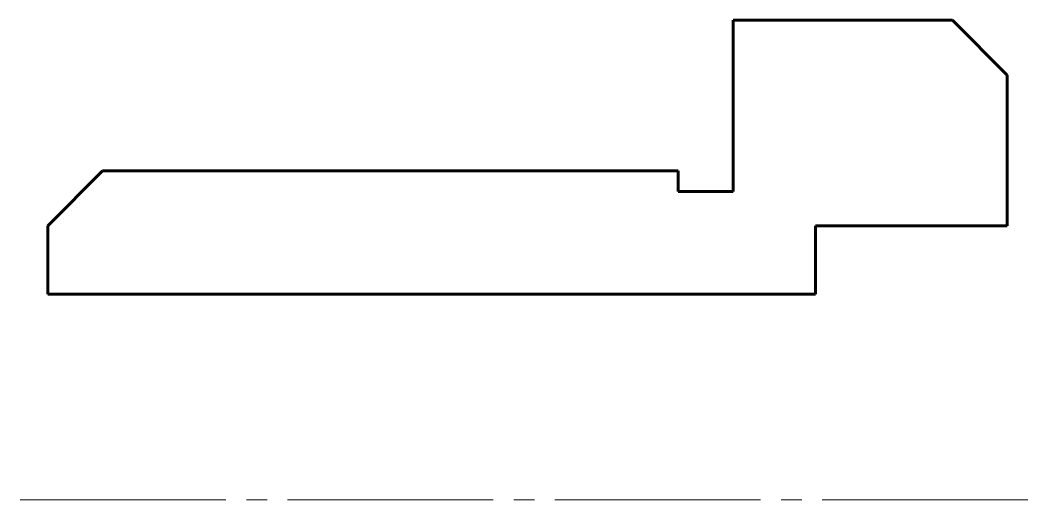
# Model space of a CAD drawing. Header units: millimetres. Extents: x -2 to 72, y 0 to 35.
import ezdxf

# ---------------------------------------------------------------- set-up
doc = ezdxf.new("R2010")
doc.units = ezdxf.units.MM
doc.linetypes.add('K5LT_AXLED', pattern=[19.5, 15, -1.5, 1.5, -1.5])
doc.linetypes.add('K5LT_BASIC', pattern=[0])

msp = doc.modelspace()

# ---------------------------------------------------------------- linework, layer by layer
at = {"color": 150, "linetype": 'K5LT_BASIC', "lineweight": 60, "true_color": 0x0080ff}
for p, q in [((66, 35), (50, 35)), ((50, 35), (50, 22.5)), ((70, 31), (66, 35)), ((70, 31), (70, 20)), ((0, 20), (4, 24)), ((4, 24), (46, 24)), ((46, 24), (46, 22.5)), ((46, 22.5), (50, 22.5)), ((0, 20), (0, 15)), ((70, 20), (56, 20)), ((56, 20), (56, 15)), ((56, 15), (0, 15))]:
    msp.add_line(p, q, dxfattribs=at)
at = {"color": 30, "linetype": 'K5LT_AXLED', "lineweight": 18, "true_color": 0xff8000}
msp.add_line((-2, 0), (72, 0), dxfattribs=at)

doc.saveas('drawing.dxf')
